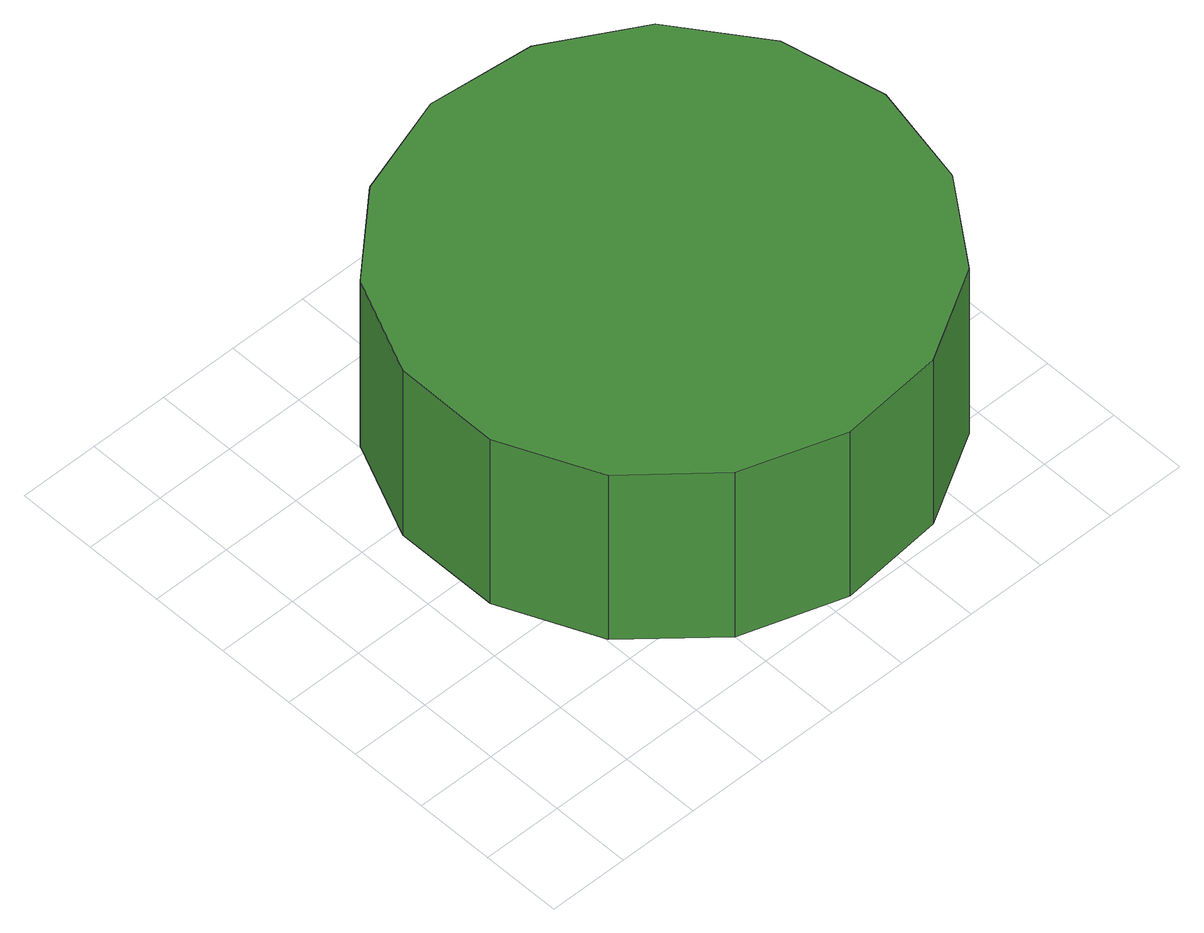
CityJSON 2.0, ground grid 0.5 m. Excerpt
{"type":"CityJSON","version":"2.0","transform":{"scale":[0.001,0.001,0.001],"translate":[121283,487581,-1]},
"CityObjects":{
"tree1":{"type":"SolitaryVegetationObject","attributes":{"function":"something"},"geometry":[{"type":"MultiSurface","lod":"1","boundaries":[[[0,1,2,3,4,5,6,7,8,9,10,11,12,13,14]],[[15,16,17,18,19,20,21,22,23,24,25,26,27,28,29]],[[0,29,28,1]],[[1,28,27,2]],[[2,27,26,3]],[[3,26,25,4]],[[4,25,24,5]],[[5,24,23,6]],[[6,23,22,7]],[[7,22,21,8]],[[8,21,20,9]],[[9,20,19,10]],[[10,19,18,11]],[[11,18,17,12]],[[12,17,16,13]],[[13,16,15,14]],[[14,15,29,0]]]}]}
},
"vertices":[
[3894,1612,1891],[3756,2261,1891],[3367,2797,1891],[2792,3129,1891],[2133,3198,1891],[1502,2993,1891],[1009,2549,1891],[739,1944,1891],[739,1280,1891],[1009,674,1891],[1502,231,1891],[2133,26,1891],[2792,95,1891],[3367,427,1891],[3756,963,1891],[3756,963,613],[3367,427,613],[2792,95,613],[2133,26,613],[1502,231,613],[1009,674,613],[739,1280,613],[739,1944,613],[1009,2549,613],[1502,2993,613],[2133,3198,613],[2792,3129,613],[3367,2797,613],[3756,2261,613],[3894,1612,613]
]}
